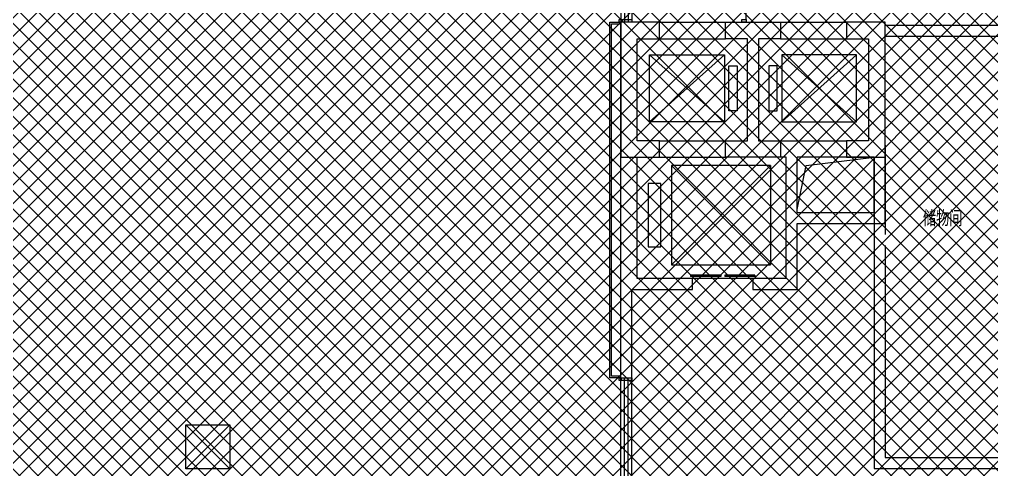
# Model space of a CAD drawing. Header units: millimetres. Extents: x 12325263 to 13848842, y -1463133 to 573208.
# Drawn here: x 12504459 to 12522110, y -596800 to -588633 of the extents above; entities that cross this region are included whole.
import ezdxf
from ezdxf.xclip import XClip

# ---------------------------------------------------------------- set-up
doc = ezdxf.new("R2010")
doc.units = ezdxf.units.MM
doc.header["$LTSCALE"] = 1000
doc.header["$XCLIPFRAME"] = 0
for name, color, linetype in [('10# 1层平面图$0$外立面', 83, 'Continuous'), ('11# 首层平面图(售)$0$11#楼二层平面图(售)$0$首二层+地下室_04(1)$0$1#楼首层平面图$0$12#楼二层平面图$0$STAIR', 2, 'Continuous'), ('A-WALL-PATT', 8, 'Continuous'), ('s-首层组合pm$0$13-J-地下室柱$0$G-RCZ-CONLine', 4, 'Continuous'), ('s-首层组合pm$0$hs$0$首二层+地下室_04(1)$0$0F$0$12#楼首层平面图$0$CURTWALL', 2, 'Continuous')]:
    doc.layers.add(name, color=color, linetype=linetype)
doc.styles.add('10# 1层平面图$0$首二层+地下室_04(1)$0$0F$0$TITXV', font='', dxfattribs={"width": 0.7})
doc.styles.get('10# 1层平面图$0$首二层+地下室_04(1)$0$0F$0$TITXV').set_extended_font_data('SimSun')

# ---------------------------------------------------------------- blocks, each defined once
blk = doc.blocks.new('10# 1层平面图$0$156132')
at = {"layer": '10# 1层平面图$0$外立面'}
blk.add_line((0, 10), (0, -7), dxfattribs=at)
for points in [[(25, 200), (25, 10), (-25, 10), (-25, 200)], [(-25, -30), (-25, 0), (25, 0), (25, -30)]]:
    blk.add_lwpolyline(points, close=True, dxfattribs=at)
blk = doc.blocks.new('10# 1层平面图$0$101010$0$$DORLIB2D$00000127')
at = {"color": 0}
for points in [[(-0.533, 0.795), (-0.533, 0.69)], [(-0.033, 0.795), (-0.533, 0.795)], [(-0.033, 0.69), (-0.533, 0.69)], [(-0.033, 0.795), (-0.033, 0.69)], [(0.533, 0.795), (0.033, 0.795)], [(0.033, 0.795), (0.033, 0.69)], [(0.533, 0.69), (0.033, 0.69)], [(0.533, 0.795), (0.533, 0.69)], [(0.5, 0.5), (-0.5, 0.5)]]:
    blk.add_lwpolyline(points, dxfattribs=at)
blk = doc.blocks.new('A$C3A5F05FE')
at = {"layer": '11# 首层平面图(售)$0$11#楼二层平面图(售)$0$首二层+地下室_04(1)$0$1#楼首层平面图$0$12#楼二层平面图$0$STAIR', "color": 252}
for p, q in [((83657.8, 78400.2, 0), (82853.3, 82982, 0)), ((83723.9, 78409.5, 0), (82919, 82993.5, 0)), ((83789.5, 78421, 0), (82984.6, 83005, 0)), ((83855.2, 78432.5, 0), (83050.3, 83016.5, 0)), ((88390.2, 79178, 0), (92528.3, 79904.6, 0)), ((88424.8, 78981.1, 0), (90690.1, 79378.8, 0)), ((88381.6, 79227.3, 0), (88381.6, 79227.3, 0)), ((87973, 78554.4, 0), (86633.5, 78319.2, 0)), ((86843.8, 77121.5, 0), (87973, 78554.4, 0)), ((88183.3, 77356.7, 0), (87973, 78554.4, 0)), ((84043, 76180.9, 0), (83653.9, 78397.2, 0)), ((86633.5, 78319.2, 0), (86843.8, 77121.5, 0)), ((86633.5, 78319.2, 0), (88183.3, 77356.7, 0)), ((84269.7, 77904.1, 0), (85609.2, 78139.3, 0)), ((85609.2, 78139.3, 0), (84480, 76706.4, 0)), ((85609.2, 78139.3, 0), (85819.5, 76941.6, 0)), ((86589.3, 78108.3, 0), (86439.6, 78082, 0)), ((86439.6, 78082, 0), (86580.7, 77278.3, 0)), ((86730.4, 77304.6, 0), (86589.3, 78108.3, 0)), ((84480, 76706.4, 0), (84269.7, 77904.1, 0)), ((85819.5, 76941.6, 0), (84269.7, 77904.1, 0)), ((85722.6, 77956.1, 0), (85872.3, 77982.4, 0)), ((85863.7, 77152.4, 0), (85722.6, 77956.1, 0)), ((85872.3, 77982.4, 0), (86013.4, 77178.7, 0)), ((86843.8, 77121.5, 0), (88183.3, 77356.7, 0)), ((86013.4, 77178.7, 0), (85863.7, 77152.4, 0)), ((86580.7, 77278.3, 0), (86730.4, 77304.6, 0)), ((86882, 76781.1, 0), (88063.9, 76988.6, 0)), ((85819.5, 76941.6, 0), (84480, 76706.4, 0)), ((88608.3, 76779.6, 0), (87229.4, 76537.5, 0)), ((88115.8, 76693.1, 0), (88805.3, 76814.2, 0)), ((88781.2, 75794.7, 0), (88608.3, 76779.6, 0)), ((89012.8, 75632.3, 0), (88805.3, 76814.2, 0)), ((84715.2, 76400.6, 0), (85897.1, 76608.2, 0)), ((84715.2, 76400.6, 0), (85897.1, 76608.2, 0)), ((84715.2, 76400.6, 0), (85897.1, 76608.2, 0)), ((87032.4, 76502.9, 0), (86933.9, 76485.6, 0)), ((87412.9, 74336.1, 0), (87032.4, 76502.9, 0)), ((87402.3, 75552.6, 0), (87229.4, 76537.5, 0)), ((84767, 76105.1, 0), (85949, 76312.7, 0)), ((86782.6, 76306.6, 0), (85009.7, 75995.3, 0)), ((86782.6, 76306.6, 0), (85321, 74222.4, 0)), ((86782.6, 76306.6, 0), (87093.9, 74533.7, 0)), ((84475.4, 73718.6, 0), (84043, 76180.9, 0)), ((84753.5, 73869.1, 0), (84373.1, 76036, 0)), ((85009.7, 75995.3, 0), (85321, 74222.4, 0)), ((85009.7, 75995.3, 0), (87093.9, 74533.7, 0)), ((87402.3, 75552.6, 0), (88781.2, 75794.7, 0)), ((84873.8, 75641.5, 0), (84652.2, 75602.6, 0)), ((84652.2, 75602.6, 0), (84851.1, 74469.9, 0)), ((85072.7, 74508.8, 0), (84873.8, 75641.5, 0)), ((87436.9, 75355.6, 0), (89012.8, 75632.3, 0)), ((87644.4, 74173.7, 0), (87436.9, 75355.6, 0)), ((84851.1, 74469.9, 0), (85072.7, 74508.8, 0)), ((85321, 74222.4, 0), (87093.9, 74533.7, 0)), ((87412.9, 74336.1, 0), (86822.3, 74232.4, 0)), ((86822.3, 74232.4, 0), (86856.9, 74035.4, 0)), ((86856.9, 74035.4, 0), (87644.4, 74173.7, 0)), ((85738.9, 74042.1, 0), (84753.5, 73869.1, 0)), ((85773.5, 73845.1, 0), (85738.9, 74042.1, 0)), ((84689.6, 73654.8, 0), (85773.5, 73845.1, 0)), ((84769.4, 72044.2, 0), (84475.4, 73718.6, 0)), ((84966.4, 72078.8, 0), (84689.6, 73654.8, 0)), ((84769.4, 72044.2, 0), (84966.4, 72078.8, 0)), ((85314.1, 68941.9, 0), (84769.4, 72044.2, 0)), ((85379.8, 68953.4, 0), (84835, 72055.7, 0)), ((85445.4, 68964.9, 0), (84900.7, 72067.3, 0)), ((85511.1, 68976.5, 0), (84966.4, 72078.8, 0))]:
    blk.add_line(p, q, dxfattribs=at)
at = {"layer": '11# 首层平面图(售)$0$11#楼二层平面图(售)$0$首二层+地下室_04(1)$0$1#楼首层平面图$0$12#楼二层平面图$0$STAIR', "color": 252, "elevation": 0}
for points in [[(88608.3, 76779.6), (89585.4, 71214.7), (109579.7, 74725.4), (108213.5, 82506.4)], [(86510.2, 78898.7), (87692.1, 79106.2)], [(87692.1, 79106.2), (87744, 78810.7), (88138, 78879.9), (88457.9, 77057.8), (88063.9, 76988.6), (88115.8, 76693.1), (88805.3, 76814.2), (88381.6, 79227.3), (87692.1, 79106.2)], [(86882, 76781.1), (86933.9, 76485.6), (85949, 76312.7), (85897.1, 76608.2), (86291.1, 76677.3), (85971.1, 78499.5), (85577.1, 78430.3), (85525.3, 78725.8), (86510.2, 78898.7), (86562.1, 78603.2), (86168.1, 78534), (86488, 76711.9), (86882, 76781.1), (86882, 76781.1)], [(84343.3, 78518.2), (85525.3, 78725.8)], [(86562.1, 78603.2), (87744, 78810.7)], [(84769.4, 72044.2), (84572.4, 72009.6), (83456.9, 78362.6), (83653.9, 78397.2)], [(84764.2, 72073.8), (84596.7, 72044.4), (83491.6, 78338.2), (83659.1, 78367.6)], [(84395.2, 78222.8), (84343.3, 78518.2), (83653.9, 78397.2), (84077.6, 75984.1), (84767, 76105.1), (84715.2, 76400.6), (84321.2, 76331.5), (84001.3, 78153.6), (84395.2, 78222.8)], [(84395.2, 78222.8), (85577.1, 78430.3)], [(88767.2, 77031), (89047.4, 75435.3)], [(87393.7, 75601.8), (87416, 76418.2), (88608.3, 76779.6)], [(88805.3, 76814.2), (89047.4, 75435.3)], [(89082, 75238.3), (89557.6, 72529.6)], [(89082, 75238.3), (89557.6, 72529.6)], [(89557.6, 72529.6), (89747.8, 71446.3), (92013.1, 71844.1), (91822.9, 72927.4)], [(89557.6, 72529.6), (89747.8, 71446.3), (92013.1, 71844.1)]]:
    blk.add_lwpolyline(points, dxfattribs=at)
blk.add_lwpolyline([(85887.3, 78839.9), (85895.8, 78790.7), (85816.9, 78777.1), (85808.4, 78826.8)], close=True, dxfattribs=at)
at = {"layer": '11# 首层平面图(售)$0$11#楼二层平面图(售)$0$首二层+地下室_04(1)$0$1#楼首层平面图$0$12#楼二层平面图$0$STAIR', "color": 252}
blk.add_arc((-42702.9, 56847.3, 0), 130457.4, 9.705294, 10.188135, dxfattribs=at)
at = {"layer": 's-首层组合pm$0$13-J-地下室柱$0$G-RCZ-CONLine', "color": 252}
for p, q in [((77924.2, 69976.9), (77274.6, 69050.6)), ((78062.6, 69188.9), (77136.3, 69838.5))]:
    blk.add_line(p, q, dxfattribs=at)
blk.add_lwpolyline([(77274.6, 69050.6), (77136.3, 69838.5), (77924.2, 69976.9), (78062.6, 69188.9)], close=True, dxfattribs=at)
at = {"layer": '11# 首层平面图(售)$0$11#楼二层平面图(售)$0$首二层+地下室_04(1)$0$1#楼首层平面图$0$12#楼二层平面图$0$STAIR', "color": 252}
for p, rotation in [((83649.6, 78421.8, 0), 279.9541939134181), ((84773.7, 72019.6, 0), 279.9541985510604)]:
    blk.add_blockref('10# 1层平面图$0$156132', p, dxfattribs=dict(at, rotation=rotation))
at = {"layer": '11# 首层平面图(售)$0$11#楼二层平面图(售)$0$首二层+地下室_04(1)$0$1#楼首层平面图$0$12#楼二层平面图$0$STAIR', "color": 252, "xscale": 1100, "yscale": 199.9999999999996, "zscale": 1100, "rotation": 9.958860263029058}
blk.add_blockref('10# 1层平面图$0$101010$0$$DORLIB2D$00000127', (86297.9, 74038.8, 0), dxfattribs=at)
at = {"layer": '11# 首层平面图(售)$0$11#楼二层平面图(售)$0$首二层+地下室_04(1)$0$1#楼首层平面图$0$12#楼二层平面图$0$STAIR', "color": 252, "style": '10# 1层平面图$0$首二层+地下室_04(1)$0$0F$0$TITXV', "width": 0.7}
blk.add_text('储物间', height=250, rotation=9.95968, dxfattribs=at).set_placement((89693.9, 75725.5, 0))

msp = doc.modelspace()

# ---------------------------------------------------------------- hatches: boundary and pattern name
at = {"layer": 'A-WALL-PATT'}
h = msp.add_hatch(dxfattribs=at)
h.set_pattern_fill('ANSI37', color=252, scale=150)
h.set_pattern_definition([(45, (-400000, 0), (-168.3798023, 168.3798023), []), (135, (-400000, 0), (-168.3798023, -168.3798023), [])])
edge = h.paths.add_edge_path()
edge.add_line((12617170, -539458), (12627664.7, -539458))
edge.add_line((12627664.7, -539458), (12617498.2, -546587.6))
edge.add_line((12617498.2, -546587.6), (12598406.6, -559976.1))
edge.add_line((12598406.6, -559976.1), (12585091.3, -540989.1))
edge.add_line((12585091.3, -540989.1), (12584144.7, -541197.3))
edge.add_line((12584144.7, -541197.3), (12583864.1, -542803.9))
edge.add_arc((12578880.4, -541928.7), 5060, 269.14738, 350.03971, ccw=False)
edge.add_arc((12578698.9, -554127.5), 7140.2, 89.14809, 125.03345)
edge.add_line((12574600, -548281), (12560037.5, -558490.6))
edge.add_line((12560037.5, -558490.6), (12559927.1, -558471.2))
edge.add_line((12559927.1, -558471.2), (12559927.1, -564050))
edge.add_line((12559927.1, -564050), (12558858.8, -564810))
edge.add_line((12558858.8, -564810), (12559927.1, -566333.2))
edge.add_line((12559927.1, -566333.2), (12559927.6, -588159))
edge.add_line((12559927.6, -588159), (12558263.3, -589586.8))
edge.add_line((12558263.3, -589586.8), (12557796.8, -589586.8))
edge.add_line((12557796.8, -589586.8), (12557796.8, -598151.2))
edge.add_line((12557796.8, -598151.2), (12560482.1, -600836.4))
edge.add_arc((12552451.5, -592361.2), 11675.6, 270.02561, 313.45682, ccw=False)
edge.add_line((12552456.7, -604036.8), (12551424.9, -604036.8))
edge.add_arc((12551424.9, -607536.8), 3500, 90, 186.80534)
edge.add_line((12547949.6, -607951.5), (12549871.4, -624055.3))
edge.add_line((12549871.4, -624055.3), (12550966.8, -633201.5))
edge.add_line((12550966.8, -633201.5), (12550966.8, -643886.8))
edge.add_line((12550966.8, -643886.8), (12550966.8, -653386.8))
edge.add_line((12550966.8, -653386.8), (12614072.2, -653386.8))
edge.add_line((12614072.2, -653386.8), (12616970.5, -653386.8))
edge.add_arc((12639113.3, -663769.1), 24455.9, 154.87893, 159.83059)
edge.add_arc((12619069.5, -656056.1), 3000, 166.12633, 249.14639)
edge.add_arc((12632240.8, -621479.9), 40000, 249.14639, 262.18067)
edge.add_line((12626798.8, -661108), (12526241.6, -661108))
edge.add_line((12526241.6, -661108), (12526241.6, -616108))
edge.add_line((12526241.6, -616108), (12504241.6, -616108))
edge.add_line((12504241.6, -616108), (12504241.6, -539458))
edge.add_line((12504241.6, -539458), (12586460, -539458))
edge.add_line((12586460, -539458), (12617170, -539458))

# ---------------------------------------------------------------- next in the draw order: block references
at = {"layer": 's-首层组合pm$0$hs$0$首二层+地下室_04(1)$0$0F$0$12#楼首层平面图$0$CURTWALL'}
ref = msp.add_blockref('A$C3A5F05FE', (12419426.3, -651432.9), dxfattribs=dict(at, rotation=350.0412449425006))
XClip(ref).set_block_clipping_path([(195513.2503203545, 148017.0485826777), (64172.5014155116, 124955.6050650277), (77428.2917839233, 49460.5289228798), (99096.806788845, 53265.1915204667), (106879.0711930003, 8943.2290103992), (216551.3050909508, 28200.0099301159)])

doc.saveas('drawing.dxf')
